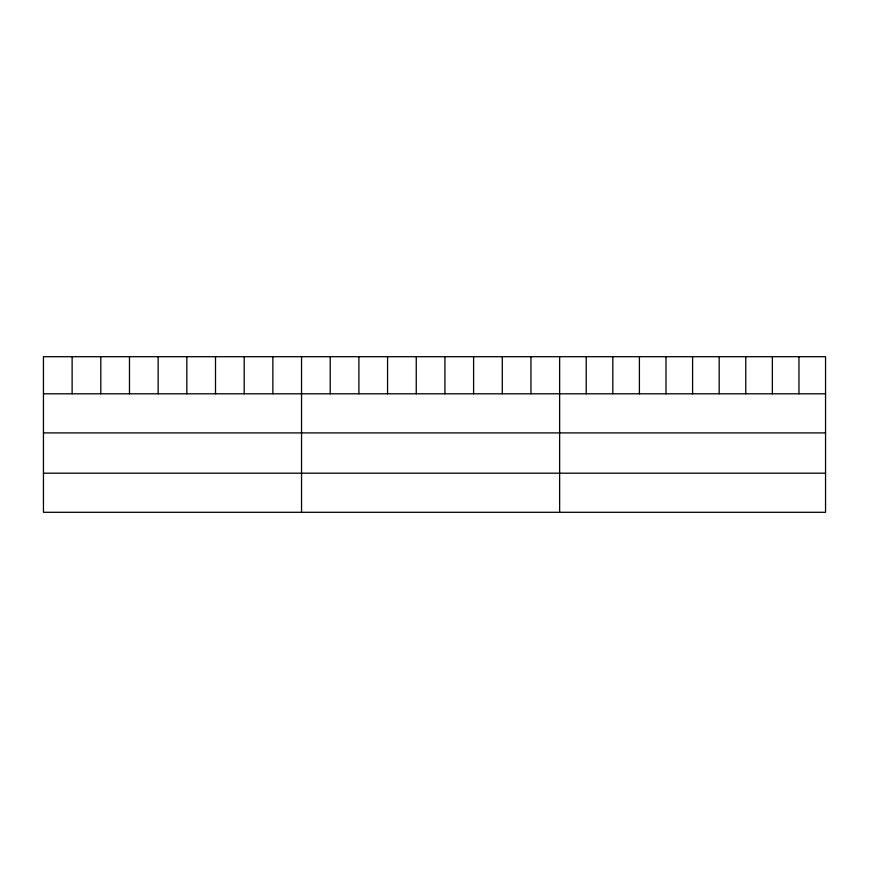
<?xml version="1.0" encoding="UTF-8"?>
<svg xmlns="http://www.w3.org/2000/svg" width="869" height="869" viewBox="0 0 869 869"><rect width="100%" height="100%" fill="white"/><g stroke="black" fill="none" stroke-linecap="round" stroke-linejoin="round"><path stroke-width="1.3" d="M825.55 393.798L825.55 512.297L43.45 512.297L43.45 356.703L825.55 356.703L825.55 393.798L43.45 393.798M43.45 432.903L825.55 432.903M43.45 473.192L825.55 473.192M798.959 356.703L798.959 393.798M772.367 356.703L772.367 393.798M745.776 356.703L745.776 393.798M719.184 356.703L719.184 393.798M692.593 356.703L692.593 393.798M666.002 356.703L666.002 393.798M639.41 356.703L639.41 393.798M612.819 356.703L612.819 393.798M586.227 356.703L586.227 393.798M559.636 356.703L559.636 512.297M530.959 356.703L530.959 393.798M502.282 356.703L502.282 393.798M473.605 356.703L473.605 393.798M444.928 356.703L444.928 393.798M416.251 356.703L416.251 393.798M387.574 356.703L387.574 393.798M358.897 356.703L358.897 393.798M330.22 356.703L330.22 393.798M301.543 356.703L301.543 512.297M272.866 356.703L272.866 393.798M244.189 356.703L244.189 393.798M215.512 356.703L215.512 393.798M186.835 356.703L186.835 393.798M158.158 356.703L158.158 393.798M129.481 356.703L129.481 393.798M100.804 356.703L100.804 393.798M72.127 356.703L72.127 393.798"/></g></svg>
